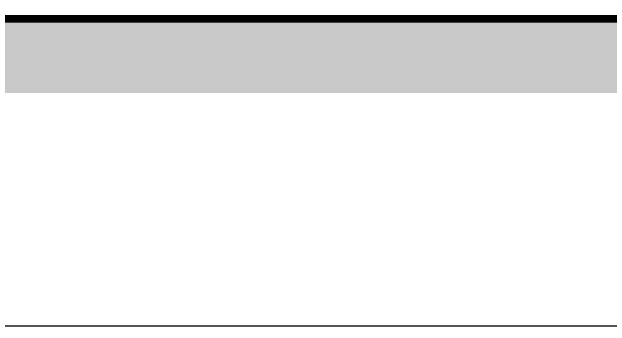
# Model space of a CAD drawing. Header units: metres. Extents: x 2362 to 4220, y 91 to 382.
# Drawn here: x 3669.21 to 3677.12, y 236.79 to 240.94 of the extents above; entities that cross this region are included whole.
import ezdxf

# ---------------------------------------------------------------- set-up
doc = ezdxf.new("R2010")
doc.units = ezdxf.units.M
doc.header["$LTSCALE"] = 5
doc.header["$MEASUREMENT"] = 0
doc.layers.add('PENA 01', color=1, linetype='Continuous')
doc.layers.add('PENA 02', color=2, linetype='Continuous')

msp = doc.modelspace()

# ---------------------------------------------------------------- hatches: boundary and pattern name
at = {"layer": 'PENA 01'}
h = msp.add_hatch(dxfattribs=at)
h.set_pattern_fill('EARTH,_O', color=256, scale=0.75, angle=45, double=1)
h.set_pattern_definition([(45, (3589.13944, 239.87103), (3e-17, 0.26516504), [0.1875, -0.1875]), (45, (3589.08972, 239.92075), (3e-17, 0.26516504), [0.1875, -0.1875]), (45, (3589.04, 239.97047), (3e-17, 0.26516504), [0.1875, -0.1875]), (135, (3589.04, 240.00362), (-0.26516504, 6e-17), [0.1875, -0.1875]), (135, (3589.08972, 240.05334), (-0.26516504, 6e-17), [0.1875, -0.1875]), (135, (3589.13944, 240.10305), (-0.26516504, 6e-17), [0.1875, -0.1875])])
h.paths.add_polyline_path([(3736.0806, 240.871), (3709.7437, 240.8519), (3676.8326, 240.8519), (3664.2326, 240.8519), (3605.4862, 240.8119), (3604.4986, 240.8119), (3599.4997, 240.8119), (3589.1394, 240.8119), (3589.1394, 239.871), (3736.0806, 239.871)])

# ---------------------------------------------------------------- linework, layer by layer
at = {"layer": 'PENA 02', "ltscale": 1.5}
msp.add_lwpolyline([(3574.1462, 262.3186), (3750.7791, 262.3186), (3750.7791, 236.7862), (3574.1462, 236.7862)], close=True, dxfattribs=at)
at = {"layer": 'PENA 02', "ltscale": 1.5, "const_width": 0.1}
msp.add_lwpolyline([(3739.4593, 240.8735), (3709.7437, 240.8519), (3676.8326, 240.8519), (3664.2326, 240.8519), (3605.4862, 240.8119), (3604.4986, 240.8119), (3599.4997, 240.8119), (3589.1394, 240.8119)], dxfattribs=at)

doc.saveas('drawing.dxf')
